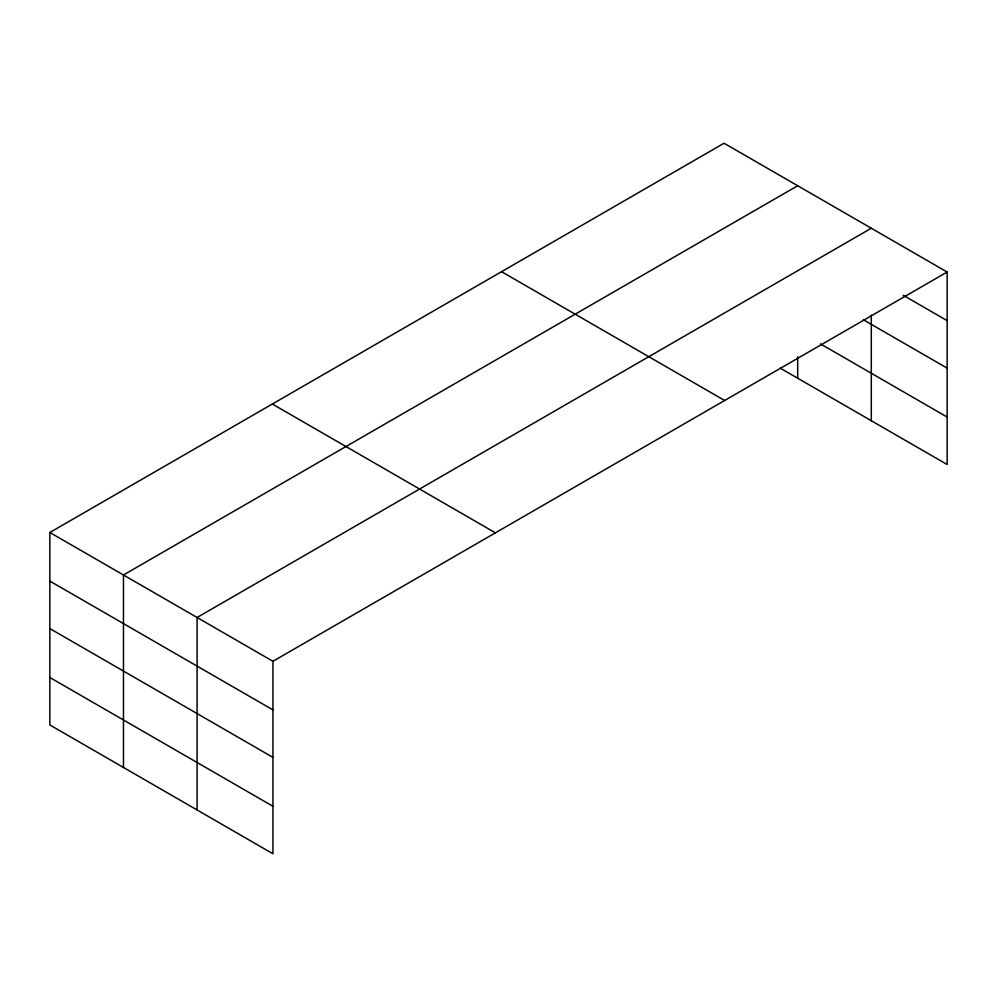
<?xml version="1.0" encoding="UTF-8"?>
<svg xmlns="http://www.w3.org/2000/svg" width="997" height="997" viewBox="0 0 997 997"><rect width="100%" height="100%" fill="white"/><g stroke="black" fill="none" stroke-linecap="round" stroke-linejoin="round"><path stroke-width="1.5" d="M49.85 532.485L272.941 661.285L272.941 853.768L49.85 724.969L49.85 532.485L724.059 143.232L947.15 272.031L947.15 464.515L780.277 368.167M797.675 185.741L123.466 574.982L123.466 767.466M871.303 228.238L197.094 617.492L197.094 809.975M272.941 661.285L947.15 272.031M903.232 295.299L947.15 320.648M863.265 319.701L947.15 368.13M820.431 343.878L947.15 417.045M501.566 271.683L724.657 400.495M272.343 404.034L495.434 532.834M49.85 581.089L272.941 709.901M49.85 628.571L272.941 757.371M49.85 677.486L272.941 806.286M871.303 315.139L871.303 420.722M797.675 356.776L797.675 378.224"/></g></svg>
